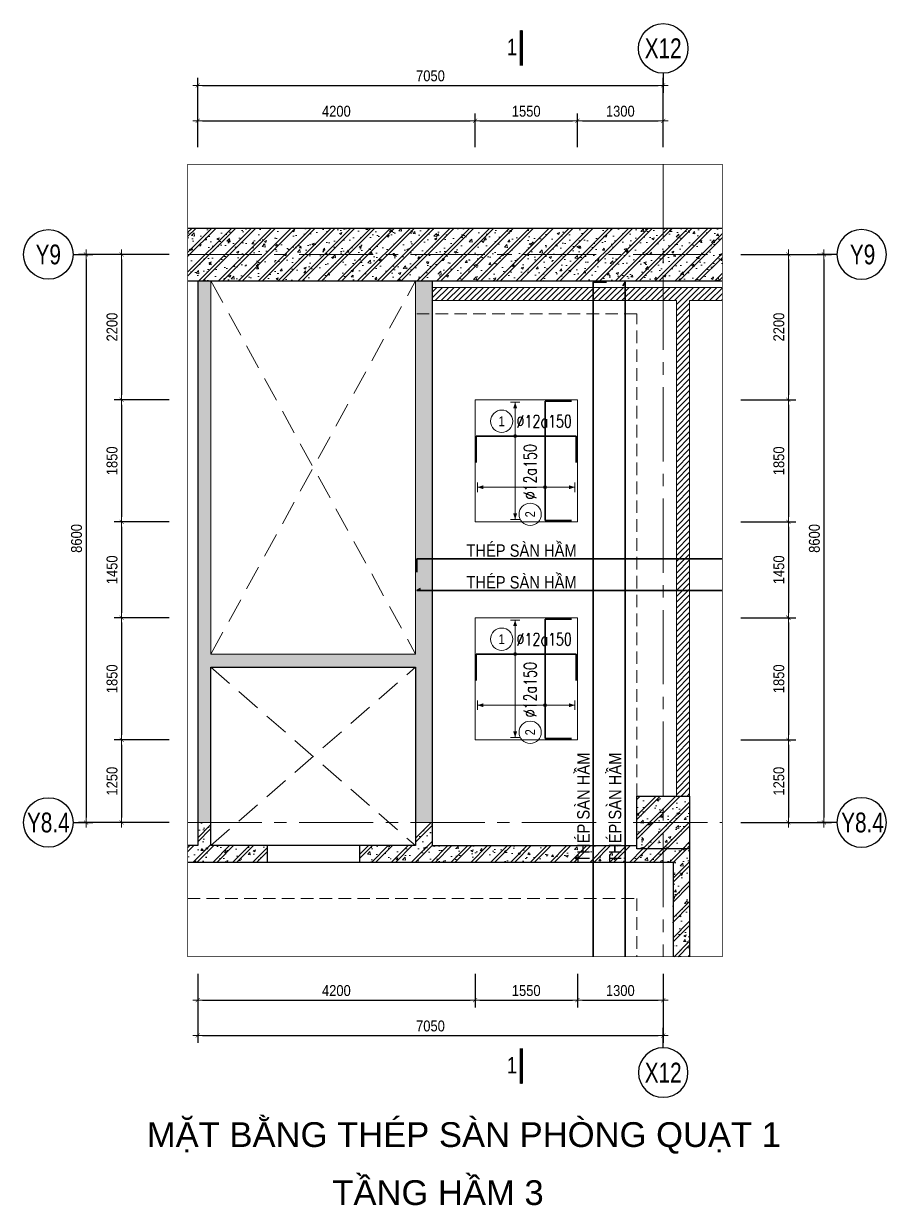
# Model space of a CAD drawing. Extents: x 517991 to 692152, y -83926 to 3506.
# Drawn here: x 519677 to 532742, y -14385 to 3506 of the extents above; entities that cross this region are included whole.
import ezdxf
from ezdxf.enums import TextEntityAlignment as Align

# ---------------------------------------------------------------- set-up
doc = ezdxf.new("R2010")
doc.units = 0
doc.header["$LTSCALE"] = 300
doc.header["$MEASUREMENT"] = 0
for name, pattern in [('CENTER2', [1.125, 0.75, -0.125, 0.125, -0.125]), ('DASHED2', [0.375, 0.25, -0.125]), ('HIDDEN', [0.375, 0.25, -0.125]), ('HIDDEN2', [4.7625, 3.175, -1.5875])]:
    doc.linetypes.add(name, pattern=pattern)
doc.layers.get('0').update_dxf_attribs({"linetype": 'CONTINUOUS'})
doc.layers.get('DEFPOINTS').update_dxf_attribs({"linetype": 'CONTINUOUS'})
for name, color, linetype, lineweight in [('00-TT.Dim', 8, 'CONTINUOUS', 13), ('B-CONTOUR2', 2, 'CONTINUOUS', 40), ('kata_thep - V', 2, 'CONTINUOUS', 35), ('NDC_S_AXIS', 5, 'CENTER2', 15), ('NDC_S_BEAM', 3, 'HIDDEN2', 20), ('NDC_S_DIM', 1, 'CONTINUOUS', 15), ('NDC_S_OPENING', 5, 'DASHED2', 15), ('NDC_S_REBAR', 4, 'CONTINUOUS', 35), ('NDC_S_SLAB', 2, 'CONTINUOUS', 18), ('NDC_S_THIN LINE', 1, 'CONTINUOUS', 5), ('NDC_S_VN TEXT', 7, 'CONTINUOUS', 9), ('NDC_S_WALL', 6, 'CONTINUOUS', 25)]:
    doc.layers.add(name, color=color, linetype=linetype, lineweight=lineweight)
doc.layers.add('A-SYM', color=7, linetype='CONTINUOUS')
doc.layers.add('NDC_S-COLUMN', color=4, linetype='CONTINUOUS')
doc.styles.add('ARIAL', font='arial.ttf', dxfattribs={"width": 0.8})
doc.styles.add('Heerim', font='', dxfattribs={"width": 0.8})
doc.styles.add('NDC_ARIAL', font='arial.ttf', dxfattribs={"width": 0.85})
doc.styles.add('NDC_ROMANS', font='romans.shx', dxfattribs={"width": 0.8})
doc.styles.get("Standard").update_dxf_attribs({"font": 'arial.ttf'})
doc.styles.get('Heerim').set_extended_font_data('Dotum')
doc.dimstyles.new('NDC_1-75', dxfattribs={"dimscale": 75, "dimtxt": 2.2, "dimasz": 1, "dimexe": 1.5, "dimexo": 0, "dimgap": 0.8, "dimtad": 1, "dimdec": 0, "dimdsep": 46, "dimtxsty": 'NDC_ARIAL', "dimblk": 'DIMMARK', "dimcen": 49999.938995, "dimdle": 1.5, "dimclrd": 1, "dimclre": 1, "dimclrt": 3, "dimadec": 0, "dimazin": 0, "dimtfac": 1, "dimtdec": 0, "dimtix": 1, "dimtmove": 1, "dimatfit": 3, "dimfxl": 1, "dimarcsym": 0})
pattern_1 = [(50, (-129796.67, 10672.77), (358.63009, -31.37607), [37.5, -412.5]), (355, (-129796.67, 10672.77), (-69.37567, 376.09607), [30, -330]), (100.4514, (-129766.78, 10670.16), (289.25469, 344.71977), [31.8701, -350.57106]), (46.1842, (-129796.67, 10772.77), (533.62052, -82.7595), [56.25, -618.75]), (96.6356, (-129752.2, 10765.9), (467.33135, 487.05894), [47.80514, -525.8565]), (351.1842, (-129796.67, 10772.8), (467.33097, 487.0593), [45, -495]), (21, (-129746.67, 10747.77), (298.45353, -201.30945), [37.5, -412.5]), (326, (-129746.67, 10747.77), (121.65767, 362.57502), [30, -330]), (71.4514, (-129721.8, 10731), (420.11131, 161.26525), [31.8701, -350.57106]), (37.5, (-129796.67, 10672.77), (6.079928, 166.446927), [0, -326, 0, -335, 0, -331.25]), (7.5, (-129796.67, 10672.77), (131.53477, 197.205856), [0, -191, 0, -318.5, 0, -126.25]), (327.5, (-129908.17, 10672.77), (266.911218, -11.277436), [0, -125, 0, -390, 0, -517.5]), (317.5, (-129958.17, 10672.77), (291.593085, 50.05249), [0, -162.5, 0, -259, 0, -367.5]), (45, (-129796.67, 10672.77), (-150.26019, 150.26019), []), (45, (-129796.67, 10734.02), (-150.26019, 150.26019), [])]
pattern_2 = [(45, (-129796.667, 10672.77), (-44.194174, 44.194174), [])]

# ---------------------------------------------------------------- blocks, each defined once
blk = doc.blocks.new('*U1')
for q in [(0, 0), (0, 2)]:
    blk.add_line((0, 4), q)
blk.add_circle((0, 9), 5)
at = {"style": 'Heerim', "width": 0.8}
blk.add_attdef('NO', text='', height=4, dxfattribs=at).set_placement((-0.01, 9.02), align=Align.MIDDLE_CENTER)
blk = doc.blocks.new('DIMMARK')
at = {"layer": 'NDC_S_DIM', "color": 1}
blk.add_line((-1.5, 0), (1, 0), dxfattribs=at)
at = {"layer": 'NDC_S_DIM', "color": 2, "const_width": 0.1}
blk.add_lwpolyline([(-0.42, -0.42), (0.42, 0.42)], dxfattribs=at)
blk = doc.blocks.new('*D262')
at = {"layer": 'DEFPOINTS', "color": 0, "transparency": 16777216}
for p in [(526513, 2035), (522313, 1635), (526513, 1635)]:
    blk.add_point(p, dxfattribs=at)
at = {"layer": 'NDC_S_DIM', "color": 1, "lineweight": -2, "transparency": 16777216}
for p, q in [((522313, 1635), (522313, 2148)), ((526513, 1635), (526513, 2148)), ((522388, 2035), (526438, 2035))]:
    blk.add_line(p, q, dxfattribs=at)
at = {"layer": 'NDC_S_DIM', "color": 1, "lineweight": -2, "transparency": 16777216, "xscale": 75, "yscale": 75, "zscale": 75, "rotation": 180}
blk.add_blockref('DIMMARK', (522313, 2035), dxfattribs=at)
at = {"layer": 'NDC_S_DIM', "color": 1, "lineweight": -2, "transparency": 16777216, "xscale": 75, "yscale": 75, "zscale": 75}
blk.add_blockref('DIMMARK', (526513, 2035), dxfattribs=at)
at = {"layer": 'NDC_S_DIM', "color": 3, "transparency": 16777216, "insert": (524413, 2179), "char_height": 165, "attachment_point": 5, "style": 'NDC_ARIAL'}
blk.add_mtext('4200', dxfattribs=at)
blk = doc.blocks.new('*D263')
at = {"layer": 'DEFPOINTS', "color": 0, "transparency": 16777216}
for p in [(528063, 2035), (526513, 1635), (528063, 1635)]:
    blk.add_point(p, dxfattribs=at)
at = {"layer": 'NDC_S_DIM', "color": 1, "lineweight": -2, "transparency": 16777216}
for p, q in [((526513, 1635), (526513, 2148)), ((528063, 1635), (528063, 2148)), ((526588, 2035), (527988, 2035))]:
    blk.add_line(p, q, dxfattribs=at)
at = {"layer": 'NDC_S_DIM', "color": 1, "lineweight": -2, "transparency": 16777216, "xscale": 75, "yscale": 75, "zscale": 75, "rotation": 180}
blk.add_blockref('DIMMARK', (526513, 2035), dxfattribs=at)
at = {"layer": 'NDC_S_DIM', "color": 1, "lineweight": -2, "transparency": 16777216, "xscale": 75, "yscale": 75, "zscale": 75}
blk.add_blockref('DIMMARK', (528063, 2035), dxfattribs=at)
at = {"layer": 'NDC_S_DIM', "color": 3, "transparency": 16777216, "insert": (527288, 2179), "char_height": 165, "attachment_point": 5, "style": 'NDC_ARIAL'}
blk.add_mtext('1550', dxfattribs=at)
blk = doc.blocks.new('*D264')
at = {"layer": 'DEFPOINTS', "color": 0, "transparency": 16777216}
for p in [(529363, 2035), (528063, 1635), (529363, 1635)]:
    blk.add_point(p, dxfattribs=at)
at = {"layer": 'NDC_S_DIM', "color": 1, "lineweight": -2, "transparency": 16777216}
for p, q in [((528063, 1635), (528063, 2148)), ((529363, 1635), (529363, 2148)), ((528138, 2035), (529288, 2035))]:
    blk.add_line(p, q, dxfattribs=at)
at = {"layer": 'NDC_S_DIM', "color": 1, "lineweight": -2, "transparency": 16777216, "xscale": 75, "yscale": 75, "zscale": 75, "rotation": 180}
blk.add_blockref('DIMMARK', (528063, 2035), dxfattribs=at)
at = {"layer": 'NDC_S_DIM', "color": 1, "lineweight": -2, "transparency": 16777216, "xscale": 75, "yscale": 75, "zscale": 75}
blk.add_blockref('DIMMARK', (529363, 2035), dxfattribs=at)
at = {"layer": 'NDC_S_DIM', "color": 3, "transparency": 16777216, "insert": (528713, 2179), "char_height": 165, "attachment_point": 5, "style": 'NDC_ARIAL'}
blk.add_mtext('1300', dxfattribs=at)
blk = doc.blocks.new('*D261')
at = {"layer": 'DEFPOINTS', "color": 0, "transparency": 16777216}
for p in [(529363, 2571), (522313, 1635), (529363, 1635)]:
    blk.add_point(p, dxfattribs=at)
at = {"layer": 'NDC_S_DIM', "color": 1, "lineweight": -2, "transparency": 16777216}
for p, q in [((522313, 1635), (522313, 2684)), ((522388, 2571), (529288, 2571)), ((529363, 1635), (529363, 2684))]:
    blk.add_line(p, q, dxfattribs=at)
at = {"layer": 'NDC_S_DIM', "color": 1, "lineweight": -2, "transparency": 16777216, "xscale": 75, "yscale": 75, "zscale": 75, "rotation": 180}
blk.add_blockref('DIMMARK', (522313, 2571), dxfattribs=at)
at = {"layer": 'NDC_S_DIM', "color": 1, "lineweight": -2, "transparency": 16777216, "xscale": 75, "yscale": 75, "zscale": 75}
blk.add_blockref('DIMMARK', (529363, 2571), dxfattribs=at)
at = {"layer": 'NDC_S_DIM', "color": 3, "transparency": 16777216, "insert": (525838, 2715), "char_height": 165, "attachment_point": 5, "style": 'NDC_ARIAL'}
blk.add_mtext('7050', dxfattribs=at)
blk = doc.blocks.new('*U197')
h = blk.add_hatch(color=1)
edge = h.paths.add_edge_path()
edge.add_arc((0, 0), 0.3, 0, 360)
at = {"layer": 'NDC_S_DIM', "color": 1}
for q in [(0, 6.84), (0, -16.82)]:
    blk.add_line((0, 0), q, dxfattribs=at)
for points in [[(-1, 6.84, 0.2, 0.2, 0), (1, 6.84, 0, 0, 0)], [(-1, -16.82, 0.2, 0.2, 0), (1, -16.82, 0, 0, 0)]]:
    blk.add_lwpolyline(points, format="xyseb", dxfattribs=at)
at = {"layer": 'NDC_S_DIM'}
blk.add_circle((-2.72, 3), 2.25, dxfattribs=at)
at = {"layer": 'NDC_S_DIM', "color": 1}
blk.add_circle((0, 0), 0.3, dxfattribs=at)
for points in [[(-0.4, 5.64), (0, 6.84), (0.4, 5.64)], [(-0.4, -15.62), (0, -16.82), (0.4, -15.62)]]:
    blk.add_solid(points, dxfattribs=at)
at = {"layer": 'NDC_S_REBAR'}
for p, q in [((0, 0), (-7.84, 0)), ((-7.84, 0), (-7.84, -5.33)), ((0, 0), (12.3, 0)), ((12.3, 0), (12.3, -5.33))]:
    blk.add_line(p, q, dxfattribs=at)
at = {"layer": 'NDC_S_VN TEXT', "style": 'ARIAL', "width": 0.8}
blk.add_attdef('KHT', text='', height=2, dxfattribs=at).set_placement((-2.72, 3), align=Align.MIDDLE_CENTER)
at = {"layer": 'NDC_S_VN TEXT', "color": 3, "style": 'NDC_ROMANS', "width": 0.75}
blk.add_attdef('DKT', (0.28, 1.75), '', height=2.5, dxfattribs=at)
blk = doc.blocks.new('*U196')
h = blk.add_hatch(color=1)
edge = h.paths.add_edge_path()
edge.add_arc((0, 0), 0.3, 0, 360)
at = {"layer": 'NDC_S_DIM', "color": 1}
for q in [(0, 6.84), (0, -16.82)]:
    blk.add_line((0, 0), q, dxfattribs=at)
for points in [[(-1, 6.84, 0.2, 0.2, 0), (1, 6.84, 0, 0, 0)], [(-1, -16.82, 0.2, 0.2, 0), (1, -16.82, 0, 0, 0)]]:
    blk.add_lwpolyline(points, format="xyseb", dxfattribs=at)
at = {"layer": 'NDC_S_DIM'}
blk.add_circle((-2.72, 3), 2.25, dxfattribs=at)
at = {"layer": 'NDC_S_DIM', "color": 1}
blk.add_circle((0, 0), 0.3, dxfattribs=at)
for points in [[(-0.4, 5.64), (0, 6.84), (0.4, 5.64)], [(-0.4, -15.62), (0, -16.82), (0.4, -15.62)]]:
    blk.add_solid(points, dxfattribs=at)
at = {"layer": 'NDC_S_REBAR'}
for p, q in [((0, 0), (-7.84, 0)), ((-7.84, 0), (-7.84, -5.33)), ((0, 0), (12.3, 0)), ((12.3, 0), (12.3, -5.33))]:
    blk.add_line(p, q, dxfattribs=at)
at = {"layer": 'NDC_S_VN TEXT', "style": 'ARIAL', "width": 0.8}
blk.add_attdef('KHT', text='', height=2, dxfattribs=at).set_placement((-2.72, 3), align=Align.MIDDLE_CENTER)
at = {"layer": 'NDC_S_VN TEXT', "color": 3, "style": 'NDC_ROMANS', "width": 0.75}
blk.add_attdef('DKT', (0.28, 1.75), '', height=2.5, dxfattribs=at)
blk = doc.blocks.new('*U199')
h = blk.add_hatch(color=1)
edge = h.paths.add_edge_path()
edge.add_arc((0, 0), 0.3, 0, 360)
at = {"layer": 'NDC_S_DIM', "color": 1}
for q in [(0, 13.63), (0, -6.03)]:
    blk.add_line((0, 0), q, dxfattribs=at)
for points in [[(-1, 13.63, 0.2, 0.2, 0), (1, 13.63, 0, 0, 0)], [(-1, -6.03, 0.2, 0.2, 0), (1, -6.03, 0, 0, 0)]]:
    blk.add_lwpolyline(points, format="xyseb", dxfattribs=at)
at = {"layer": 'NDC_S_DIM'}
blk.add_circle((-5.46, 3), 2.25, dxfattribs=at)
at = {"layer": 'NDC_S_DIM', "color": 1}
blk.add_circle((0, 0), 0.3, dxfattribs=at)
for points in [[(-0.4, 12.43), (0, 13.63), (0.4, 12.43)], [(-0.4, -4.83), (0, -6.03), (0.4, -4.83)]]:
    blk.add_solid(points, dxfattribs=at)
at = {"layer": 'NDC_S_REBAR'}
for p, q in [((0, 0), (-6.73, 0)), ((-6.73, 0), (-6.73, -5.33)), ((0, 0), (17.4, 0)), ((17.4, 0), (17.4, -5.33))]:
    blk.add_line(p, q, dxfattribs=at)
at = {"layer": 'NDC_S_VN TEXT', "style": 'ARIAL', "width": 0.8}
blk.add_attdef('KHT', text='', height=2, dxfattribs=at).set_placement((-5.46, 3), align=Align.MIDDLE_CENTER)
at = {"layer": 'NDC_S_VN TEXT', "color": 3, "style": 'NDC_ROMANS', "width": 0.75}
blk.add_attdef('DKT', (-2.46, 1.75), '', height=2.5, dxfattribs=at)
blk = doc.blocks.new('*U198')
h = blk.add_hatch(color=1)
edge = h.paths.add_edge_path()
edge.add_arc((0, 0), 0.3, 0, 360)
at = {"layer": 'NDC_S_DIM', "color": 1}
for q in [(0, 13.63), (0, -6.03)]:
    blk.add_line((0, 0), q, dxfattribs=at)
for points in [[(-1, 13.63, 0.2, 0.2, 0), (1, 13.63, 0, 0, 0)], [(-1, -6.03, 0.2, 0.2, 0), (1, -6.03, 0, 0, 0)]]:
    blk.add_lwpolyline(points, format="xyseb", dxfattribs=at)
at = {"layer": 'NDC_S_DIM'}
blk.add_circle((-5.46, 3), 2.25, dxfattribs=at)
at = {"layer": 'NDC_S_DIM', "color": 1}
blk.add_circle((0, 0), 0.3, dxfattribs=at)
for points in [[(-0.4, 12.43), (0, 13.63), (0.4, 12.43)], [(-0.4, -4.83), (0, -6.03), (0.4, -4.83)]]:
    blk.add_solid(points, dxfattribs=at)
at = {"layer": 'NDC_S_REBAR'}
for p, q in [((0, 0), (-6.73, 0)), ((-6.73, 0), (-6.73, -5.33)), ((0, 0), (17.4, 0)), ((17.4, 0), (17.4, -5.33))]:
    blk.add_line(p, q, dxfattribs=at)
at = {"layer": 'NDC_S_VN TEXT', "style": 'ARIAL', "width": 0.8}
blk.add_attdef('KHT', text='', height=2, dxfattribs=at).set_placement((-5.46, 3), align=Align.MIDDLE_CENTER)
at = {"layer": 'NDC_S_VN TEXT', "color": 3, "style": 'NDC_ROMANS', "width": 0.75}
blk.add_attdef('DKT', (-2.46, 1.75), '', height=2.5, dxfattribs=at)
blk = doc.blocks.new('*D251')
at = {"layer": 'DEFPOINTS', "color": 0, "transparency": 16777216}
for p in [(522313, -10878), (526513, -10878), (526513, -11278)]:
    blk.add_point(p, dxfattribs=at)
at = {"layer": 'NDC_S_DIM', "color": 1, "lineweight": -2, "transparency": 16777216}
for p, q in [((522313, -10878), (522313, -11391)), ((526513, -10878), (526513, -11391)), ((522388, -11278), (526438, -11278))]:
    blk.add_line(p, q, dxfattribs=at)
at = {"layer": 'NDC_S_DIM', "color": 1, "lineweight": -2, "transparency": 16777216, "xscale": 75, "yscale": 75, "zscale": 75, "rotation": 180}
blk.add_blockref('DIMMARK', (522313, -11278), dxfattribs=at)
at = {"layer": 'NDC_S_DIM', "color": 1, "lineweight": -2, "transparency": 16777216, "xscale": 75, "yscale": 75, "zscale": 75}
blk.add_blockref('DIMMARK', (526513, -11278), dxfattribs=at)
at = {"layer": 'NDC_S_DIM', "color": 3, "transparency": 16777216, "insert": (524413, -11134), "char_height": 165, "attachment_point": 5, "style": 'NDC_ARIAL'}
blk.add_mtext('4200', dxfattribs=at)
blk = doc.blocks.new('*D252')
at = {"layer": 'DEFPOINTS', "color": 0, "transparency": 16777216}
for p in [(526513, -10878), (528063, -10878), (528063, -11278)]:
    blk.add_point(p, dxfattribs=at)
at = {"layer": 'NDC_S_DIM', "color": 1, "lineweight": -2, "transparency": 16777216}
for p, q in [((526513, -10878), (526513, -11391)), ((528063, -10878), (528063, -11391)), ((526588, -11278), (527988, -11278))]:
    blk.add_line(p, q, dxfattribs=at)
at = {"layer": 'NDC_S_DIM', "color": 1, "lineweight": -2, "transparency": 16777216, "xscale": 75, "yscale": 75, "zscale": 75, "rotation": 180}
blk.add_blockref('DIMMARK', (526513, -11278), dxfattribs=at)
at = {"layer": 'NDC_S_DIM', "color": 1, "lineweight": -2, "transparency": 16777216, "xscale": 75, "yscale": 75, "zscale": 75}
blk.add_blockref('DIMMARK', (528063, -11278), dxfattribs=at)
at = {"layer": 'NDC_S_DIM', "color": 3, "transparency": 16777216, "insert": (527288, -11134), "char_height": 165, "attachment_point": 5, "style": 'NDC_ARIAL'}
blk.add_mtext('1550', dxfattribs=at)
blk = doc.blocks.new('*D253')
at = {"layer": 'DEFPOINTS', "color": 0, "transparency": 16777216}
for p in [(528063, -10878), (529363, -10878), (529363, -11278)]:
    blk.add_point(p, dxfattribs=at)
at = {"layer": 'NDC_S_DIM', "color": 1, "lineweight": -2, "transparency": 16777216}
for p, q in [((528063, -10878), (528063, -11391)), ((529363, -10878), (529363, -11391)), ((528138, -11278), (529288, -11278))]:
    blk.add_line(p, q, dxfattribs=at)
at = {"layer": 'NDC_S_DIM', "color": 1, "lineweight": -2, "transparency": 16777216, "xscale": 75, "yscale": 75, "zscale": 75, "rotation": 180}
blk.add_blockref('DIMMARK', (528063, -11278), dxfattribs=at)
at = {"layer": 'NDC_S_DIM', "color": 1, "lineweight": -2, "transparency": 16777216, "xscale": 75, "yscale": 75, "zscale": 75}
blk.add_blockref('DIMMARK', (529363, -11278), dxfattribs=at)
at = {"layer": 'NDC_S_DIM', "color": 3, "transparency": 16777216, "insert": (528713, -11134), "char_height": 165, "attachment_point": 5, "style": 'NDC_ARIAL'}
blk.add_mtext('1300', dxfattribs=at)
blk = doc.blocks.new('*D254')
at = {"layer": 'DEFPOINTS', "color": 0, "transparency": 16777216}
for p in [(522313, -10878), (529363, -10878), (529363, -11814)]:
    blk.add_point(p, dxfattribs=at)
at = {"layer": 'NDC_S_DIM', "color": 1, "lineweight": -2, "transparency": 16777216}
for p, q in [((522313, -10878), (522313, -11927)), ((529363, -10878), (529363, -11927)), ((522388, -11814), (529288, -11814))]:
    blk.add_line(p, q, dxfattribs=at)
at = {"layer": 'NDC_S_DIM', "color": 1, "lineweight": -2, "transparency": 16777216, "xscale": 75, "yscale": 75, "zscale": 75, "rotation": 180}
blk.add_blockref('DIMMARK', (522313, -11814), dxfattribs=at)
at = {"layer": 'NDC_S_DIM', "color": 1, "lineweight": -2, "transparency": 16777216, "xscale": 75, "yscale": 75, "zscale": 75}
blk.add_blockref('DIMMARK', (529363, -11814), dxfattribs=at)
at = {"layer": 'NDC_S_DIM', "color": 3, "transparency": 16777216, "insert": (525838, -11670), "char_height": 165, "attachment_point": 5, "style": 'NDC_ARIAL'}
blk.add_mtext('7050', dxfattribs=at)
blk = doc.blocks.new('*D255')
at = {"layer": 'DEFPOINTS', "color": 0, "transparency": 16777216}
for p in [(530540, 12), (530540, -2188), (531258, -2188)]:
    blk.add_point(p, dxfattribs=at)
at = {"layer": 'NDC_S_DIM', "color": 1, "lineweight": -2, "transparency": 16777216}
for p, q in [((530540, 12), (531371, 12)), ((531258, -63), (531258, -2113)), ((530540, -2188), (531371, -2188))]:
    blk.add_line(p, q, dxfattribs=at)
at = {"layer": 'NDC_S_DIM', "color": 1, "lineweight": -2, "transparency": 16777216, "xscale": 75, "yscale": 75, "zscale": 75}
for p, rotation in [((531258, 12), 90), ((531258, -2188), 270)]:
    blk.add_blockref('DIMMARK', p, dxfattribs=dict(at, rotation=rotation))
at = {"layer": 'NDC_S_DIM', "color": 3, "transparency": 16777216, "insert": (531114, -1088), "char_height": 165, "attachment_point": 5, "rotation": 90, "style": 'NDC_ARIAL'}
blk.add_mtext('2200', dxfattribs=at)
blk = doc.blocks.new('*D256')
at = {"layer": 'DEFPOINTS', "color": 0, "transparency": 16777216}
for p in [(530540, -2188), (530540, -4038), (531258, -4038)]:
    blk.add_point(p, dxfattribs=at)
at = {"layer": 'NDC_S_DIM', "color": 1, "lineweight": -2, "transparency": 16777216}
for p, q in [((530540, -2188), (531371, -2188)), ((531258, -2263), (531258, -3963)), ((530540, -4038), (531371, -4038))]:
    blk.add_line(p, q, dxfattribs=at)
at = {"layer": 'NDC_S_DIM', "color": 1, "lineweight": -2, "transparency": 16777216, "xscale": 75, "yscale": 75, "zscale": 75}
for p, rotation in [((531258, -2188), 90), ((531258, -4038), 270)]:
    blk.add_blockref('DIMMARK', p, dxfattribs=dict(at, rotation=rotation))
at = {"layer": 'NDC_S_DIM', "color": 3, "transparency": 16777216, "insert": (531114, -3113), "char_height": 165, "attachment_point": 5, "rotation": 90, "style": 'NDC_ARIAL'}
blk.add_mtext('1850', dxfattribs=at)
blk = doc.blocks.new('*D257')
at = {"layer": 'DEFPOINTS', "color": 0, "transparency": 16777216}
for p in [(530540, -4038), (530540, -5488), (531258, -5488)]:
    blk.add_point(p, dxfattribs=at)
at = {"layer": 'NDC_S_DIM', "color": 1, "lineweight": -2, "transparency": 16777216}
for p, q in [((530540, -4038), (531371, -4038)), ((531258, -4113), (531258, -5413)), ((530540, -5488), (531371, -5488))]:
    blk.add_line(p, q, dxfattribs=at)
at = {"layer": 'NDC_S_DIM', "color": 1, "lineweight": -2, "transparency": 16777216, "xscale": 75, "yscale": 75, "zscale": 75}
for p, rotation in [((531258, -4038), 90), ((531258, -5488), 270)]:
    blk.add_blockref('DIMMARK', p, dxfattribs=dict(at, rotation=rotation))
at = {"layer": 'NDC_S_DIM', "color": 3, "transparency": 16777216, "insert": (531114, -4763), "char_height": 165, "attachment_point": 5, "rotation": 90, "style": 'NDC_ARIAL'}
blk.add_mtext('1450', dxfattribs=at)
blk = doc.blocks.new('*D258')
at = {"layer": 'DEFPOINTS', "color": 0, "transparency": 16777216}
for p in [(530540, -5488), (530540, -7338), (531258, -7338)]:
    blk.add_point(p, dxfattribs=at)
at = {"layer": 'NDC_S_DIM', "color": 1, "lineweight": -2, "transparency": 16777216}
for p, q in [((530540, -5488), (531371, -5488)), ((531258, -5563), (531258, -7263)), ((530540, -7338), (531371, -7338))]:
    blk.add_line(p, q, dxfattribs=at)
at = {"layer": 'NDC_S_DIM', "color": 1, "lineweight": -2, "transparency": 16777216, "xscale": 75, "yscale": 75, "zscale": 75}
for p, rotation in [((531258, -5488), 90), ((531258, -7338), 270)]:
    blk.add_blockref('DIMMARK', p, dxfattribs=dict(at, rotation=rotation))
at = {"layer": 'NDC_S_DIM', "color": 3, "transparency": 16777216, "insert": (531114, -6413), "char_height": 165, "attachment_point": 5, "rotation": 90, "style": 'NDC_ARIAL'}
blk.add_mtext('1850', dxfattribs=at)
blk = doc.blocks.new('*D259')
at = {"layer": 'DEFPOINTS', "color": 0, "transparency": 16777216}
for p in [(530540, -7338), (530540, -8588), (531258, -8588)]:
    blk.add_point(p, dxfattribs=at)
at = {"layer": 'NDC_S_DIM', "color": 1, "lineweight": -2, "transparency": 16777216}
for p, q in [((530540, -7338), (531371, -7338)), ((531258, -7413), (531258, -8513)), ((530540, -8588), (531371, -8588))]:
    blk.add_line(p, q, dxfattribs=at)
at = {"layer": 'NDC_S_DIM', "color": 1, "lineweight": -2, "transparency": 16777216, "xscale": 75, "yscale": 75, "zscale": 75}
for p, rotation in [((531258, -7338), 90), ((531258, -8588), 270)]:
    blk.add_blockref('DIMMARK', p, dxfattribs=dict(at, rotation=rotation))
at = {"layer": 'NDC_S_DIM', "color": 3, "transparency": 16777216, "insert": (531114, -7963), "char_height": 165, "attachment_point": 5, "rotation": 90, "style": 'NDC_ARIAL'}
blk.add_mtext('1250', dxfattribs=at)
blk = doc.blocks.new('*D260')
at = {"layer": 'DEFPOINTS', "color": 0, "transparency": 16777216}
for p in [(530540, 12), (530540, -8588), (531797, -8588)]:
    blk.add_point(p, dxfattribs=at)
at = {"layer": 'NDC_S_DIM', "color": 1, "lineweight": -2, "transparency": 16777216}
for p, q in [((530540, 12), (531910, 12)), ((531797, -63), (531797, -8513)), ((530540, -8588), (531910, -8588))]:
    blk.add_line(p, q, dxfattribs=at)
at = {"layer": 'NDC_S_DIM', "color": 1, "lineweight": -2, "transparency": 16777216, "xscale": 75, "yscale": 75, "zscale": 75}
for p, rotation in [((531797, 12), 90), ((531797, -8588), 270)]:
    blk.add_blockref('DIMMARK', p, dxfattribs=dict(at, rotation=rotation))
at = {"layer": 'NDC_S_DIM', "color": 3, "transparency": 16777216, "insert": (531653, -4288), "char_height": 165, "attachment_point": 5, "rotation": 90, "style": 'NDC_ARIAL'}
blk.add_mtext('8600', dxfattribs=at)
blk = doc.blocks.new('*U11')
at = {"color": 0, "linetype": 'ByBlock', "lineweight": -2}
blk.add_line((0, 4.36), (0, -1), dxfattribs=at)
at = {"ltscale": 0.005, "const_width": 0.5}
blk.add_lwpolyline([(0, -1), (0, 4.36)], dxfattribs=at)
at = {"color": 0, "linetype": 'ByBlock', "lineweight": -2, "style": 'ARIAL', "width": 0.8}
blk.add_attdef('DETAIL', text='', height=2.5, dxfattribs=at).set_placement((-0.64, 1.82), align=Align.MIDDLE_RIGHT)
blk = doc.blocks.new('*D284')
at = {"layer": 'DEFPOINTS', "color": 0, "transparency": 16777216}
for p in [(521879, 12), (521161, -2188), (521879, -2188)]:
    blk.add_point(p, dxfattribs=at)
at = {"layer": 'NDC_S_DIM', "color": 1, "lineweight": -2, "transparency": 16777216}
for p, q in [((521879, 12), (521048, 12)), ((521161, -63), (521161, -2113)), ((521879, -2188), (521048, -2188))]:
    blk.add_line(p, q, dxfattribs=at)
at = {"layer": 'NDC_S_DIM', "color": 1, "lineweight": -2, "transparency": 16777216, "xscale": 75, "yscale": 75, "zscale": 75}
for p, rotation in [((521161, 12), 90), ((521161, -2188), 270)]:
    blk.add_blockref('DIMMARK', p, dxfattribs=dict(at, rotation=rotation))
at = {"layer": 'NDC_S_DIM', "color": 3, "transparency": 16777216, "insert": (521016, -1088), "char_height": 165, "attachment_point": 5, "rotation": 90, "style": 'NDC_ARIAL'}
blk.add_mtext('2200', dxfattribs=at)
blk = doc.blocks.new('*D285')
at = {"layer": 'DEFPOINTS', "color": 0, "transparency": 16777216}
for p in [(521879, -2188), (521161, -4038), (521879, -4038)]:
    blk.add_point(p, dxfattribs=at)
at = {"layer": 'NDC_S_DIM', "color": 1, "lineweight": -2, "transparency": 16777216}
for p, q in [((521879, -2188), (521048, -2188)), ((521161, -2263), (521161, -3963)), ((521879, -4038), (521048, -4038))]:
    blk.add_line(p, q, dxfattribs=at)
at = {"layer": 'NDC_S_DIM', "color": 1, "lineweight": -2, "transparency": 16777216, "xscale": 75, "yscale": 75, "zscale": 75}
for p, rotation in [((521161, -2188), 90), ((521161, -4038), 270)]:
    blk.add_blockref('DIMMARK', p, dxfattribs=dict(at, rotation=rotation))
at = {"layer": 'NDC_S_DIM', "color": 3, "transparency": 16777216, "insert": (521016, -3113), "char_height": 165, "attachment_point": 5, "rotation": 90, "style": 'NDC_ARIAL'}
blk.add_mtext('1850', dxfattribs=at)
blk = doc.blocks.new('*D286')
at = {"layer": 'DEFPOINTS', "color": 0, "transparency": 16777216}
for p in [(521879, -4038), (521161, -5488), (521879, -5488)]:
    blk.add_point(p, dxfattribs=at)
at = {"layer": 'NDC_S_DIM', "color": 1, "lineweight": -2, "transparency": 16777216}
for p, q in [((521879, -4038), (521048, -4038)), ((521161, -4113), (521161, -5413)), ((521879, -5488), (521048, -5488))]:
    blk.add_line(p, q, dxfattribs=at)
at = {"layer": 'NDC_S_DIM', "color": 1, "lineweight": -2, "transparency": 16777216, "xscale": 75, "yscale": 75, "zscale": 75}
for p, rotation in [((521161, -4038), 90), ((521161, -5488), 270)]:
    blk.add_blockref('DIMMARK', p, dxfattribs=dict(at, rotation=rotation))
at = {"layer": 'NDC_S_DIM', "color": 3, "transparency": 16777216, "insert": (521016, -4763), "char_height": 165, "attachment_point": 5, "rotation": 90, "style": 'NDC_ARIAL'}
blk.add_mtext('1450', dxfattribs=at)
blk = doc.blocks.new('*D287')
at = {"layer": 'DEFPOINTS', "color": 0, "transparency": 16777216}
for p in [(521879, -5488), (521161, -7338), (521879, -7338)]:
    blk.add_point(p, dxfattribs=at)
at = {"layer": 'NDC_S_DIM', "color": 1, "lineweight": -2, "transparency": 16777216}
for p, q in [((521879, -5488), (521048, -5488)), ((521161, -5563), (521161, -7263)), ((521879, -7338), (521048, -7338))]:
    blk.add_line(p, q, dxfattribs=at)
at = {"layer": 'NDC_S_DIM', "color": 1, "lineweight": -2, "transparency": 16777216, "xscale": 75, "yscale": 75, "zscale": 75}
for p, rotation in [((521161, -5488), 90), ((521161, -7338), 270)]:
    blk.add_blockref('DIMMARK', p, dxfattribs=dict(at, rotation=rotation))
at = {"layer": 'NDC_S_DIM', "color": 3, "transparency": 16777216, "insert": (521016, -6413), "char_height": 165, "attachment_point": 5, "rotation": 90, "style": 'NDC_ARIAL'}
blk.add_mtext('1850', dxfattribs=at)
blk = doc.blocks.new('*D288')
at = {"layer": 'DEFPOINTS', "color": 0, "transparency": 16777216}
for p in [(521879, -7338), (521161, -8588), (521879, -8588)]:
    blk.add_point(p, dxfattribs=at)
at = {"layer": 'NDC_S_DIM', "color": 1, "lineweight": -2, "transparency": 16777216}
for p, q in [((521879, -7338), (521048, -7338)), ((521161, -7413), (521161, -8513)), ((521879, -8588), (521048, -8588))]:
    blk.add_line(p, q, dxfattribs=at)
at = {"layer": 'NDC_S_DIM', "color": 1, "lineweight": -2, "transparency": 16777216, "xscale": 75, "yscale": 75, "zscale": 75}
for p, rotation in [((521161, -7338), 90), ((521161, -8588), 270)]:
    blk.add_blockref('DIMMARK', p, dxfattribs=dict(at, rotation=rotation))
at = {"layer": 'NDC_S_DIM', "color": 3, "transparency": 16777216, "insert": (521016, -7963), "char_height": 165, "attachment_point": 5, "rotation": 90, "style": 'NDC_ARIAL'}
blk.add_mtext('1250', dxfattribs=at)
blk = doc.blocks.new('*D289')
at = {"layer": 'DEFPOINTS', "color": 0, "transparency": 16777216}
for p in [(521879, 12), (520622, -8588), (521879, -8588)]:
    blk.add_point(p, dxfattribs=at)
at = {"layer": 'NDC_S_DIM', "color": 1, "lineweight": -2, "transparency": 16777216}
for p, q in [((521879, 12), (520509, 12)), ((520622, -63), (520622, -8513)), ((521879, -8588), (520509, -8588))]:
    blk.add_line(p, q, dxfattribs=at)
at = {"layer": 'NDC_S_DIM', "color": 1, "lineweight": -2, "transparency": 16777216, "xscale": 75, "yscale": 75, "zscale": 75}
for p, rotation in [((520622, 12), 90), ((520622, -8588), 270)]:
    blk.add_blockref('DIMMARK', p, dxfattribs=dict(at, rotation=rotation))
at = {"layer": 'NDC_S_DIM', "color": 3, "transparency": 16777216, "insert": (520478, -4288), "char_height": 165, "attachment_point": 5, "rotation": 90, "style": 'NDC_ARIAL'}
blk.add_mtext('8600', dxfattribs=at)

msp = doc.modelspace()

# ---------------------------------------------------------------- hatches: boundary and pattern name
at = {"layer": '00-TT.Dim'}
h = msp.add_hatch(dxfattribs=at)
h.set_pattern_fill('BT-01', color=256, scale=50, pattern_type=2)
h.set_pattern_definition(pattern_1)
h.paths.add_polyline_path([(529362.9, 412), (522159.5, 412), (522159.5, 12), (529362.9, 12)])
h.paths.add_polyline_path([(530259.5, 412), (529362.9, 412), (529362.9, 12), (530259.5, 12)])
h.paths.add_polyline_path([(530259.5, 12), (529362.9, 12), (529362.9, -388), (530259.5, -388)])
h.paths.add_polyline_path([(529362.9, 12), (522159.5, 12), (522159.5, -388), (529362.9, -388)])
h = msp.add_hatch(dxfattribs=at)
h.set_pattern_fill('BT-01', color=256, scale=50, pattern_type=2)
h.set_pattern_definition(pattern_1)
h.paths.add_polyline_path([(525862.9, -388), (525612.9, -388), (525612.9, -6038), (522512.9, -6038), (522512.9, -388), (522312.9, -388), (522312.9, -8588), (522512.9, -8588), (522512.9, -6238), (525612.9, -6238), (525612.9, -8588), (525862.9, -8588)])
h = msp.add_hatch(dxfattribs=at)
h.set_pattern_fill('ANSI31', color=256, scale=500)
h.set_pattern_definition(pattern_2)
h.paths.add_polyline_path([(529162.9, -488), (525862.9, -488), (525862.9, -688), (529162.9, -688)])
h = msp.add_hatch(dxfattribs=at)
h.set_pattern_fill('ANSI31', color=256, scale=500)
h.set_pattern_definition(pattern_2)
h.paths.add_polyline_path([(529362.9, -488), (529162.9, -488), (529162.9, -688), (529362.9, -688)])
h = msp.add_hatch(dxfattribs=at)
h.set_pattern_fill('ANSI31', color=256, scale=500)
h.set_pattern_definition(pattern_2)
h.paths.add_polyline_path([(529562.9, -8188), (529762.9, -8188), (529762.9, -688), (530259.5, -688), (530259.5, -488), (529362.9, -488), (529362.9, -688), (529562.9, -688)])
h = msp.add_hatch(dxfattribs=at)
h.set_pattern_fill('BT-01', color=256, scale=50, pattern_type=2)
h.set_pattern_definition(pattern_1)
h.paths.add_polyline_path([(529362.9, -8188), (528962.9, -8188), (528962.9, -8588), (529362.9, -8588)])
h.paths.add_polyline_path([(529762.9, -8188), (529362.9, -8188), (529362.9, -8588), (529762.9, -8588)])
h.paths.add_polyline_path([(529762.9, -8588), (529362.9, -8588), (529362.9, -8988), (529762.9, -8988)])
h.paths.add_polyline_path([(529362.9, -8588), (528962.9, -8588), (528962.9, -8988), (529362.9, -8988)])
h = msp.add_hatch(dxfattribs=at)
h.set_pattern_fill('BT-01', color=256, scale=50, pattern_type=2)
h.set_pattern_definition(pattern_1)
h.paths.add_polyline_path([(523362.9, -8938), (522512.9, -8938), (522512.9, -8588), (522312.9, -8588), (522312.9, -8938), (522159.5, -8938), (522159.5, -9188), (523362.9, -9188)])
h.paths.add_polyline_path([(529162.9, -8988), (528962.9, -8988), (528962.9, -8938), (525862.9, -8938), (525862.9, -8588), (525612.9, -8588), (525612.9, -8938), (524762.9, -8938), (524762.9, -9188), (529162.9, -9188)])
h.paths.add_polyline_path([(529762.9, -8988), (529362.9, -8988), (529362.9, -9188), (529512.9, -9188), (529512.9, -10621.7), (529762.9, -10621.7)])
h.paths.add_polyline_path([(529362.9, -8988), (529162.9, -8988), (529162.9, -9188), (529362.9, -9188)])

# ---------------------------------------------------------------- linework, layer by layer
at = {"layer": 'B-CONTOUR2', "color": 0, "const_width": 10}
msp.add_lwpolyline([(522159.5, 1378.3), (530259.5, 1378.3), (530259.5, -10621.7), (522159.5, -10621.7)], close=True, dxfattribs=at)
at = {"layer": 'NDC_S-COLUMN'}
msp.add_lwpolyline([(528962.9, -8188), (529762.9, -8188), (529762.9, -8988), (528962.9, -8988)], close=True, dxfattribs=at)
at = {"layer": 'NDC_S_AXIS', "ltscale": 5}
for points in [[(529362.9, 1378.3), (529362.9, -10621.7)], [(522159.5, 12), (530259.5, 12)], [(522159.5, -8588), (530259.5, -8588)]]:
    msp.add_lwpolyline(points, dxfattribs=at)
at = {"layer": 'NDC_S_BEAM', "ltscale": 0.2}
for points in [[(528962.9, -8188), (528962.9, -888), (525612.9, -888)], [(522159.5, -9738), (528962.9, -9738), (528962.9, -10621.7)]]:
    msp.add_lwpolyline(points, dxfattribs=at)
at = {"layer": 'NDC_S_OPENING', "ltscale": 5}
for points in [[(522512.9, -388), (525612.9, -6038)], [(522512.9, -6038), (525612.9, -388)], [(522512.9, -6238), (525612.9, -8938)], [(522512.9, -8938), (525612.9, -6238)]]:
    msp.add_lwpolyline(points, dxfattribs=at)
at = {"layer": 'NDC_S_REBAR'}
for points in [[(528504.3, -408), (528304.3, -408), (528304.3, -10621.7)], [(528752.3, -464.1), (528784.6, -408), (528784.6, -10621.7)], [(525632.9, -4797.6), (525632.9, -4597.6), (530259.5, -4597.6)], [(525689, -5045.5), (525632.9, -5077.9), (530259.5, -5077.9)]]:
    msp.add_lwpolyline(points, dxfattribs=at)
at = {"layer": 'NDC_S_SLAB'}
for points in [[(522512.9, -388), (525612.9, -388), (525612.9, -6038), (522512.9, -6038)], [(526512.9, -2188), (528062.9, -2188), (528062.9, -4038), (526512.9, -4038)], [(526512.9, -5488), (528062.9, -5488), (528062.9, -7338), (526512.9, -7338)]]:
    msp.add_lwpolyline(points, close=True, dxfattribs=at)
at = {"layer": 'NDC_S_THIN LINE'}
for points in [[(525862.9, -488), (530259.5, -488)], [(525862.9, -688), (529562.9, -688), (529562.9, -8188)], [(529762.9, -8188), (529762.9, -688), (530259.5, -688)]]:
    msp.add_lwpolyline(points, dxfattribs=at)
at = {"layer": 'NDC_S_WALL'}
for points in [[(522159.5, 412), (530259.5, 412)], [(522159.5, -388), (530259.5, -388)], [(522312.9, -388), (522312.9, -8938), (522159.5, -8938)], [(525862.9, -388), (525862.9, -8938), (528962.9, -8938)], [(523362.9, -8938), (523362.9, -9188)], [(524762.9, -8938), (524762.9, -9188)], [(529762.9, -8988), (529762.9, -10621.7)], [(522159.5, -9188), (529512.9, -9188), (529512.9, -10621.7)]]:
    msp.add_lwpolyline(points, dxfattribs=at)
msp.add_lwpolyline([(522512.9, -6238), (525612.9, -6238), (525612.9, -8938), (522512.9, -8938)], close=True, dxfattribs=at)

# ---------------------------------------------------------------- block references
at = {"xscale": 75, "yscale": 75, "zscale": 75}
for name, p in [('*U197', (527120.5, -2738.7)), ('*U196', (527120.5, -6038.7))]:
    msp.add_blockref(name, p, dxfattribs=at).add_auto_attribs({'KHT': '1', 'DKT': '%%c12a150'})
at = {"layer": 'A-SYM', "xscale": 75, "yscale": 75, "zscale": 75}
msp.add_blockref('*U1', (529362.9, 2456.1), dxfattribs=at).add_auto_attribs({'NO': 'X12'})
at = {"layer": 'A-SYM'}
ref = msp.add_blockref('*U1', (520726.7, 12), dxfattribs=dict(at, xscale=75, yscale=75, zscale=75, rotation=90.00000000000001))
ref.add_attrib('NO', 'Y9', dxfattribs={"layer": '0', "height": 300, "style": 'Heerim', "width": 0.8}).set_placement((520050.3, 11.5), align=Align.MIDDLE_CENTER)
ref = msp.add_blockref('*U1', (531692.3, 12), dxfattribs=dict(at, xscale=-75, yscale=75, zscale=75, rotation=270))
ref.add_attrib('NO', 'Y9', dxfattribs={"layer": '0', "height": 300, "style": 'Heerim', "width": 0.8}).set_placement((532382, 11.5), align=Align.MIDDLE_CENTER)
ref = msp.add_blockref('*U1', (520726.7, -8588), dxfattribs=dict(at, xscale=75, yscale=75, zscale=75, rotation=90.00000000000001))
ref.add_attrib('NO', 'Y8.4', dxfattribs={"layer": '0', "height": 300, "style": 'Heerim', "width": 0.8}).set_placement((520050.3, -8588.5), align=Align.MIDDLE_CENTER)
ref = msp.add_blockref('*U1', (531692.3, -8588), dxfattribs=dict(at, xscale=-75, yscale=75, zscale=75, rotation=270))
ref.add_attrib('NO', 'Y8.4', dxfattribs={"layer": '0', "height": 300, "style": 'Heerim', "width": 0.8}).set_placement((532381.3, -8588.5), align=Align.MIDDLE_CENTER)
ref = msp.add_blockref('*U1', (529362.9, -11699.4), dxfattribs=dict(at, xscale=-75, yscale=75, zscale=75, rotation=180))
ref.add_attrib('NO', 'X12', dxfattribs={"layer": '0', "height": 300, "style": 'Heerim', "width": 0.8}).set_placement((529362.4, -12375.4), align=Align.MIDDLE_CENTER)
at = {"layer": 'kata_thep - V', "xscale": 75, "yscale": 75, "zscale": 75, "rotation": 90}
for name, p in [('*U198', (527572.8, -3512.9)), ('*U199', (527572.8, -6812.9))]:
    msp.add_blockref(name, p, dxfattribs=at).add_auto_attribs({'KHT': '2', 'DKT': '%%c12a150'})
at = {"layer": 'NDC_S_VN TEXT', "xscale": 100, "yscale": 100, "zscale": 100}
for p in [(527213.6, 2970.1), (527213.6, -12444.9)]:
    msp.add_blockref('*U11', p, dxfattribs=at).add_auto_attribs({'DETAIL': '1'})

# ---------------------------------------------------------------- texts
at = {"style": 'NDC_ARIAL', "width": 0.85}
for p in [(526382.1, -4565), (526382.1, -5045.4)]:
    msp.add_text('THÉP SÀN HẦM', height=187.5, dxfattribs=at).set_placement(p)
for p in [(528247.2, -9200.4), (528727.5, -9200.4)]:
    msp.add_text('THÉP SÀN HẦM', height=187.5, rotation=90, dxfattribs=at).set_placement(p)
at = {"linetype": 'HIDDEN'}
for s, p in [('MẶT BẰNG THÉP SÀN PHÒNG QUẠT 1', (521542.2, -13501.1)), ('TẦNG HẦM 3', (524351.2, -14379.9))]:
    msp.add_text(s, height=375, dxfattribs=at).set_placement(p)

# ---------------------------------------------------------------- dimensions: what is measured, and where the dimension line sits
at = {"layer": 'NDC_S_DIM'}
for base, p1, p2, picture, middle in [((529362.9, 2571), (522312.9, 1634.6), (529362.9, 1634.6), '*D261', (525837.9, 2715.2)), ((526512.9, 2035), (522312.9, 1634.6), (526512.9, 1634.6), '*D262', (524412.9, 2179.3)), ((528062.9, 2035), (526512.9, 1634.6), (528062.9, 1634.6), '*D263', (527287.9, 2179.3)), ((529362.9, 2035), (528062.9, 1634.6), (529362.9, 1634.6), '*D264', (528712.9, 2179.3)), ((526512.9, -11278.3), (522312.9, -10877.9), (526512.9, -10877.9), '*D251', (524412.9, -11134.1)), ((529362.9, -11814.3), (522312.9, -10877.9), (529362.9, -10877.9), '*D254', (525837.9, -11670.1)), ((528062.9, -11278.3), (526512.9, -10877.9), (528062.9, -10877.9), '*D252', (527287.9, -11134.1)), ((529362.9, -11278.3), (528062.9, -10877.9), (529362.9, -10877.9), '*D253', (528712.9, -11134))]:
    dim = msp.add_linear_dim(base=base, p1=p1, p2=p2, dimstyle='NDC_1-75', dxfattribs=at)
    dim.commit()
    dim.dimension.update_dxf_attribs({"geometry": picture, "text_midpoint": middle})
for base, p1, p2, picture, middle in [((520621.7, -8588), (521878.6, 12), (521878.6, -8588), '*D289', (520477.5, -4288)), ((521160.6, -2188), (521878.6, 12), (521878.6, -2188), '*D284', (521016.4, -1088)), ((531258.3, -2188), (530540.3, 12), (530540.3, -2188), '*D255', (531114.1, -1088)), ((531797.2, -8588), (530540.3, 12), (530540.3, -8588), '*D260', (531652.9, -4288)), ((521160.6, -4038), (521878.6, -2188), (521878.6, -4038), '*D285', (521016.4, -3113)), ((531258.3, -4038), (530540.3, -2188), (530540.3, -4038), '*D256', (531114.1, -3113)), ((521160.6, -5488), (521878.6, -4038), (521878.6, -5488), '*D286', (521016.4, -4763)), ((531258.3, -5488), (530540.3, -4038), (530540.3, -5488), '*D257', (531114.1, -4763)), ((521160.6, -7338), (521878.6, -5488), (521878.6, -7338), '*D287', (521016.4, -6413)), ((531258.3, -7338), (530540.3, -5488), (530540.3, -7338), '*D258', (531114.1, -6413)), ((521160.6, -8588), (521878.6, -7338), (521878.6, -8588), '*D288', (521016.4, -7963)), ((531258.3, -8588), (530540.3, -7338), (530540.3, -8588), '*D259', (531114.1, -7963))]:
    dim = msp.add_linear_dim(base=base, p1=p1, p2=p2, angle=90, dimstyle='NDC_1-75', dxfattribs=at)
    dim.commit()
    dim.dimension.update_dxf_attribs({"geometry": picture, "text_midpoint": middle})

doc.saveas('drawing.dxf')
